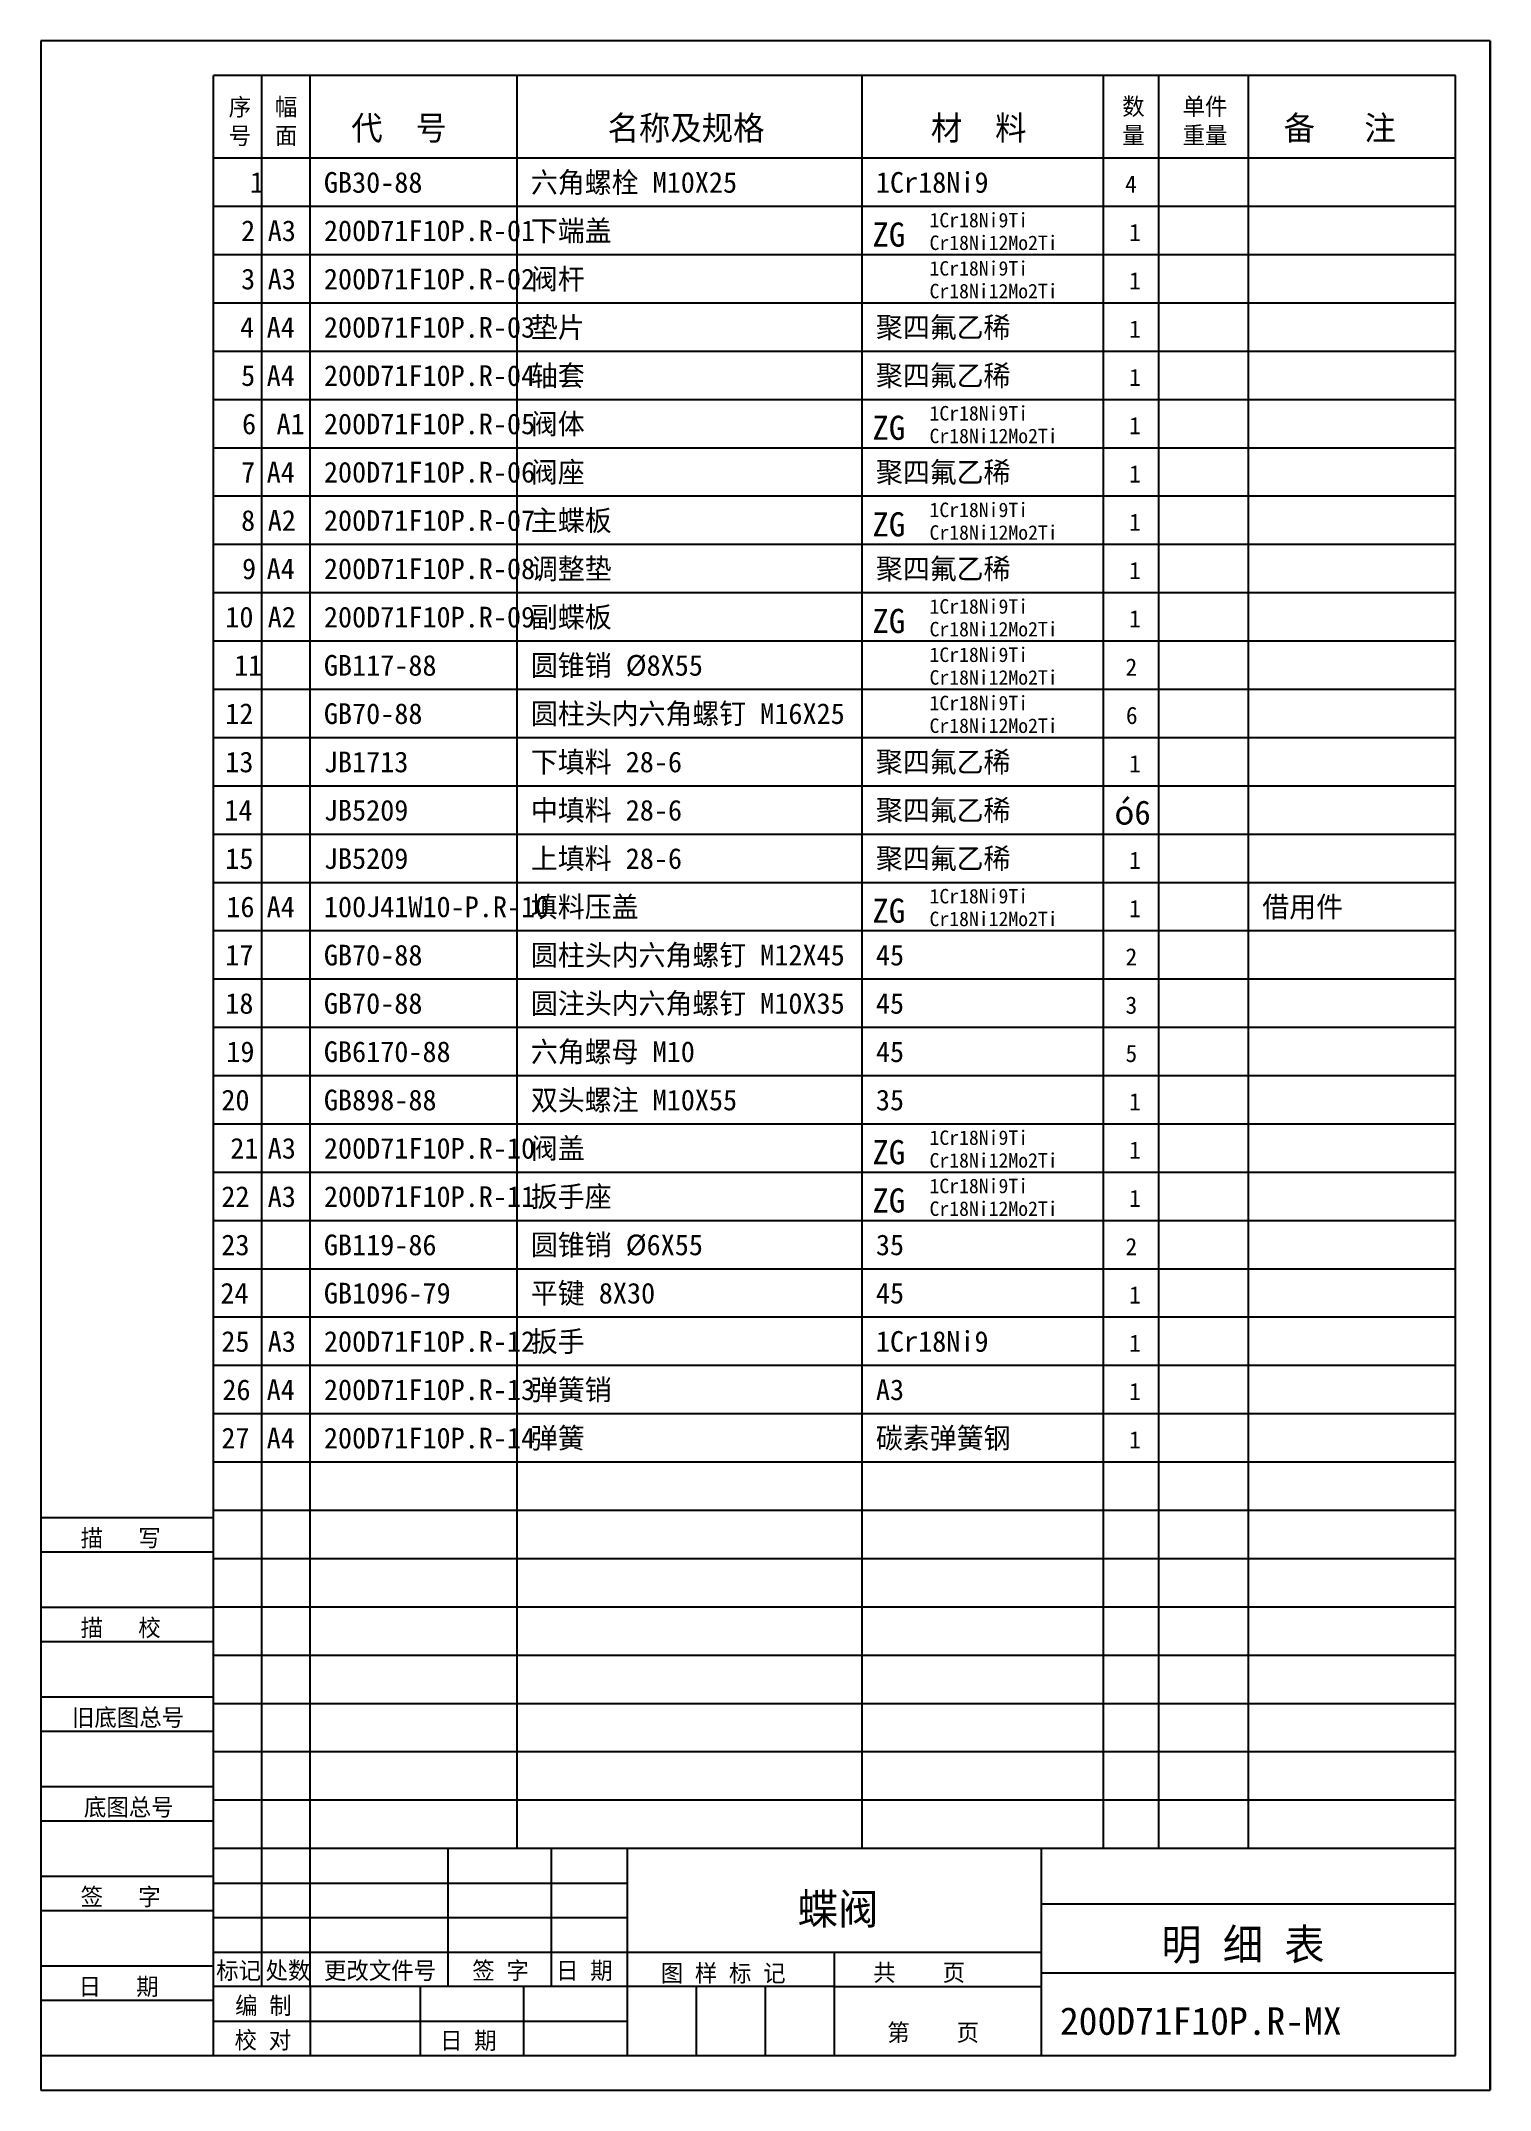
# Model space of a CAD drawing. Header units: metres. Extents: x 0 to 210, y 0 to 297.
import ezdxf

# ---------------------------------------------------------------- set-up
doc = ezdxf.new("R2010")
doc.units = ezdxf.units.M
for name, color, linetype in [('D', 1, 'Continuous'), ('FL', 5, 'Continuous'), ('T', 7, 'Continuous'), ('TL', 4, 'Continuous')]:
    doc.layers.add(name, color=color, linetype=linetype)

# ---------------------------------------------------------------- blocks, each defined once
blk = doc.blocks.new('MXBDT')
at = {"layer": 'FL'}
for p, q in [((0, 297), (0, 0)), ((210, 297), (0, 297)), ((210, 0), (210, 297)), ((205, 273), (25, 273)), ((205, 266), (25, 266)), ((205, 259), (25, 259)), ((205, 252), (25, 252)), ((205, 245), (25, 245)), ((205, 238), (25, 238)), ((205, 231), (25, 231)), ((205, 224), (25, 224)), ((205, 217), (25, 217)), ((205, 210), (25, 210)), ((205, 203), (25, 203)), ((205, 196), (25, 196)), ((205, 189), (25, 189)), ((205, 182), (25, 182)), ((205, 175), (25, 175)), ((205, 168), (25, 168)), ((205, 161), (25, 161)), ((205, 154), (25, 154)), ((205, 147), (25, 147)), ((205, 140), (25, 140)), ((205, 133), (25, 133)), ((205, 126), (25, 126)), ((205, 119), (25, 119)), ((205, 112), (25, 112)), ((205, 105), (25, 105)), ((205, 98), (25, 98)), ((205, 91), (25, 91)), ((205, 84), (25, 84)), ((0, 78), (25, 78)), ((205, 77), (25, 77)), ((0, 70), (25, 70)), ((205, 70), (25, 70)), ((0, 65), (25, 65)), ((205, 63), (25, 63)), ((0, 57), (25, 57)), ((205, 56), (25, 56)), ((0, 52), (25, 52)), ((205, 49), (25, 49)), ((0, 44), (25, 44)), ((205, 42), (25, 42)), ((0, 39), (25, 39)), ((0, 31), (25, 31)), ((25, 30), (85, 30)), ((0, 26), (25, 26)), ((25, 25), (85, 25)), ((0, 18), (25, 18)), ((25, 20), (85, 20)), ((39, 15), (39, 5)), ((70, 5), (70, 15)), ((115, 15), (145, 15)), ((0, 13), (25, 13)), ((25, 10), (85, 10)), ((0, 0), (210, 0))]:
    blk.add_line(p, q, dxfattribs=at)
at = {"layer": 'TL'}
for p, q in [((25, 5), (25, 292)), ((205, 292), (25, 292)), ((32, 35), (32, 292)), ((39, 35), (39, 292)), ((69, 35), (69, 292)), ((119, 35), (119, 292)), ((154, 35), (154, 292)), ((162, 35), (162, 292)), ((175, 35), (175, 292)), ((205, 5), (205, 292)), ((205, 280), (25, 280)), ((0, 83), (25, 83)), ((205, 35), (25, 35)), ((32, 15), (32, 35)), ((39, 15), (39, 35)), ((59, 15), (59, 35)), ((74, 15), (74, 35)), ((85, 5), (85, 35)), ((145, 5), (145, 35)), ((145, 27), (205, 27)), ((85, 20), (145, 20)), ((115, 5), (115, 20)), ((115, 15), (25, 15)), ((55, 5), (55, 15)), ((95, 5), (95, 15)), ((105, 5), (105, 15)), ((145, 17), (205, 17)), ((0, 5), (205, 5))]:
    blk.add_line(p, q, dxfattribs=at)
at = {"layer": 'T'}
for s, height, p in [('序', 2.5, (27.21, 286.18)), ('幅', 2.5, (33.9, 286.21)), ('数', 2.5, (156.7, 286.26)), ('单件', 2.5, (165.45, 286.26)), ('代  号', 3.5, (44.97, 282.64)), ('名称及规格', 3.5, (82.11, 282.64)), ('材  料', 3.5, (128.96, 282.64)), ('备   注', 3.5, (180.09, 282.64)), ('号', 2.5, (27.21, 282.02)), ('面', 2.5, (33.9, 282.04)), ('量', 2.5, (156.7, 282.09)), ('重量', 2.5, (165.45, 282.09)), ('描   写', 2.5, (5.74, 78.76)), ('描   校', 2.5, (5.74, 65.76)), ('旧底图总号', 2.5, (4.49, 52.76)), ('底图总号', 2.5, (6.22, 39.76)), ('签   字', 2.5, (5.74, 26.76)), ('明 细 表', 4.5, (162.36, 18.84)), ('标记', 2.5, (25.39, 16.07)), ('处数', 2.5, (32.54, 16.07)), ('更改文件号', 2.5, (41.01, 16.07)), ('签 字', 2.5, (62.5, 16.07)), ('日 期', 2.5, (74.64, 16.07)), ('图 样 标 记', 2.5, (89.81, 15.68)), (' 共    页', 2.5, (118.92, 15.79)), ('日   期', 2.5, (5.45, 13.76)), ('编 制', 2.5, (28.14, 10.99)), ('第    页', 2.5, (122.65, 7.1)), ('校 对', 2.5, (28.05, 5.99)), ('日 期', 2.5, (57.84, 5.93))]:
    blk.add_text(s, height=height, dxfattribs=at).set_placement(p)

msp = doc.modelspace()

# ---------------------------------------------------------------- linework, layer by layer
at = {"layer": 'FL'}
msp.add_line((210, 297), (210, 0), dxfattribs=at)

# ---------------------------------------------------------------- block references
at = {"layer": 'T'}
msp.add_blockref('MXBDT', (0, 0), dxfattribs=at)

# ---------------------------------------------------------------- texts
at = {"layer": 'D'}
for s, height, p in [('1', 3, (30.29, 275)), ('GB30-88', 3, (41, 275)), ('六角螺栓 M10X25', 3, (71, 275)), ('1Cr18Ni9', 3, (121, 275)), ('4', 2.5, (157.11, 275)), ('2', 3, (29, 268)), ('A3', 3, (32.86, 268)), ('200D71F10P.R-01', 3, (41, 268)), ('下端盖', 3, (71, 268)), ('ZG', 3.5, (120.49, 267.19)), ('1Cr18Ni9Ti', 2.1, (128.77, 269.99)), ('1', 2.5, (157.7, 268)), ('Cr18Ni12Mo2Ti', 2.1, (128.77, 266.7)), ('阀杆', 3, (71, 261)), ('1Cr18Ni9Ti', 2.1, (128.77, 262.99)), ('3', 3, (29, 261)), ('A3', 3, (32.86, 261)), ('200D71F10P.R-02', 3, (41, 261)), ('Cr18Ni12Mo2Ti', 2.1, (128.77, 259.7)), ('1', 2.5, (157.7, 261)), ('4', 3, (28.86, 254)), ('A4', 3, (32.71, 254)), ('200D71F10P.R-03', 3, (41, 254)), ('垫片', 3, (71, 254)), ('聚四氟乙稀', 3, (121, 254)), ('1', 2.5, (157.7, 254)), ('5', 3, (29, 247)), ('A4', 3, (32.71, 247)), ('200D71F10P.R-04', 3, (41, 247)), ('轴套', 3, (71, 247)), ('聚四氟乙稀', 3, (121, 247)), ('1', 2.5, (157.7, 247)), ('1Cr18Ni9Ti', 2.1, (128.77, 241.99)), ('6', 3, (29.14, 240)), ('A1', 3, (34.14, 240)), ('200D71F10P.R-05', 3, (41, 240)), ('阀体', 3, (71, 240)), ('ZG', 3.5, (120.49, 239.19)), ('Cr18Ni12Mo2Ti', 2.1, (128.77, 238.7)), ('1', 2.5, (157.7, 240)), ('7', 3, (29, 233)), ('A4', 3, (32.71, 233)), ('200D71F10P.R-06', 3, (41, 233)), ('阀座', 3, (71, 233)), ('聚四氟乙稀', 3, (121, 233)), ('1', 2.5, (157.7, 233)), ('8', 3, (29, 226)), ('A2', 3, (32.86, 226)), ('200D71F10P.R-07', 3, (41, 226)), ('主蝶板', 3, (71, 226)), ('ZG', 3.5, (120.49, 225.19)), ('1Cr18Ni9Ti', 2.1, (128.77, 227.99)), ('Cr18Ni12Mo2Ti', 2.1, (128.77, 224.7)), ('1', 2.5, (157.7, 226)), ('9', 3, (29.14, 219)), ('A4', 3, (32.71, 219)), ('200D71F10P.R-08', 3, (41, 219)), ('调整垫', 3, (71, 219)), ('聚四氟乙稀', 3, (121, 219)), ('1', 2.5, (157.7, 219)), ('10', 3, (26.71, 212)), ('A2', 3, (32.86, 212)), ('200D71F10P.R-09', 3, (41, 212)), ('副蝶板', 3, (71, 212)), ('ZG', 3.5, (120.49, 211.19)), ('1Cr18Ni9Ti', 2.1, (128.77, 213.99)), ('1', 2.5, (157.7, 212)), ('Cr18Ni12Mo2Ti', 2.1, (128.77, 210.7)), ('11', 3, (28, 205)), ('GB117-88', 3, (41, 205)), ('圆锥销 %%C8X55', 3, (71, 205)), ('1Cr18Ni9Ti', 2.1, (128.77, 206.99)), ('Cr18Ni12Mo2Ti', 2.1, (128.77, 203.7)), ('2', 2.5, (157.17, 205)), ('1Cr18Ni9Ti', 2.1, (128.77, 199.99)), ('12', 3, (26.71, 198)), ('GB70-88', 3, (41, 198)), ('圆柱头内六角螺钉 M16X25', 3, (71, 198)), ('6', 2.5, (157.23, 198)), ('Cr18Ni12Mo2Ti', 2.1, (128.77, 196.7)), ('13', 3, (26.71, 191)), ('JB1713', 3, (41, 191)), ('下填料 28-6', 3, (71, 191)), ('聚四氟乙稀', 3, (121, 191)), ('1', 2.5, (157.7, 191)), ('中填料 28-6', 3, (71, 184)), ('聚四氟乙稀', 3, (121, 184)), ('%%2436', 3.5, (155.57, 183.42)), ('14', 3, (26.57, 184)), ('JB5209', 3, (41, 184)), ('15', 3, (26.71, 177)), ('JB5209', 3, (41, 177)), ('上填料 28-6', 3, (71, 177)), ('聚四氟乙稀', 3, (121, 177)), ('1', 2.5, (157.7, 177)), ('16', 3, (26.86, 170)), ('A4', 3, (32.71, 170)), ('100J41W10-P.R-10', 3, (41, 170)), ('填料压盖', 3, (71, 170)), ('ZG', 3.5, (120.49, 169.19)), ('1Cr18Ni9Ti', 2.1, (128.77, 171.99)), ('1', 2.5, (157.7, 170)), ('借用件', 3, (177, 170)), ('Cr18Ni12Mo2Ti', 2.1, (128.77, 168.7)), ('圆柱头内六角螺钉 M12X45', 3, (71, 163)), ('17', 3, (26.71, 163)), ('GB70-88', 3, (41, 163)), ('45', 3, (121, 163)), ('2', 2.5, (157.17, 163)), ('18', 3, (26.71, 156)), ('GB70-88', 3, (41, 156)), ('圆注头内六角螺钉 M10X35', 3, (71, 156)), ('45', 3, (121, 156)), ('3', 2.5, (157.17, 156)), ('19', 3, (26.86, 149)), ('GB6170-88', 3, (41, 149)), ('六角螺母 M10', 3, (71, 149)), ('45', 3, (121, 149)), ('5', 2.5, (157.17, 149)), ('20', 3, (26.14, 142)), ('GB898-88', 3, (41, 142)), ('双头螺注 M10X55', 3, (71, 142)), ('35', 3, (121, 142)), ('1', 2.5, (157.7, 142)), ('21', 3, (27.43, 135)), ('A3', 3, (32.86, 135)), ('200D71F10P.R-10', 3, (41, 135)), ('阀盖', 3, (71, 135)), ('ZG', 3.5, (120.49, 134.19)), ('1Cr18Ni9Ti', 2.1, (128.77, 136.99)), ('1', 2.5, (157.7, 135)), ('Cr18Ni12Mo2Ti', 2.1, (128.77, 133.7)), ('22', 3, (26.14, 128)), ('A3', 3, (32.86, 128)), ('200D71F10P.R-11', 3, (41, 128)), ('扳手座', 3, (71, 128)), ('ZG', 3.5, (120.49, 127.19)), ('1Cr18Ni9Ti', 2.1, (128.77, 129.99)), ('Cr18Ni12Mo2Ti', 2.1, (128.77, 126.7)), ('1', 2.5, (157.7, 128)), ('23', 3, (26.14, 121)), ('GB119-86', 3, (41, 121)), ('圆锥销 %%C6X55', 3, (71, 121)), ('35', 3, (121, 121)), ('2', 2.5, (157.17, 121)), ('24', 3, (26, 114)), ('GB1096-79', 3, (41, 114)), ('平键 8X30', 3, (71, 114)), ('45', 3, (121, 114)), ('1', 2.5, (157.7, 114)), ('25', 3, (26.14, 107)), ('A3', 3, (32.86, 107)), ('200D71F10P.R-12', 3, (41, 107)), ('扳手', 3, (71, 107)), ('1Cr18Ni9', 3, (121, 107)), ('1', 2.5, (157.7, 107)), ('26', 3, (26.29, 100)), ('A4', 3, (32.71, 100)), ('200D71F10P.R-13', 3, (41, 100)), ('弹簧销', 3, (71, 100)), ('A3', 3, (121, 100)), ('1', 2.5, (157.7, 100)), ('27', 3, (26.14, 93)), ('A4', 3, (32.71, 93)), ('200D71F10P.R-14', 3, (41, 93)), ('弹簧', 3, (71, 93)), ('碳素弹簧钢', 3, (121, 93)), ('1', 2.5, (157.7, 93)), ('蝶阀', 4.5, (109.66, 24)), ('200D71F10P.R-MX', 4, (147.67, 8))]:
    msp.add_text(s, height=height, dxfattribs=at).set_placement(p)

doc.saveas('drawing.dxf')
